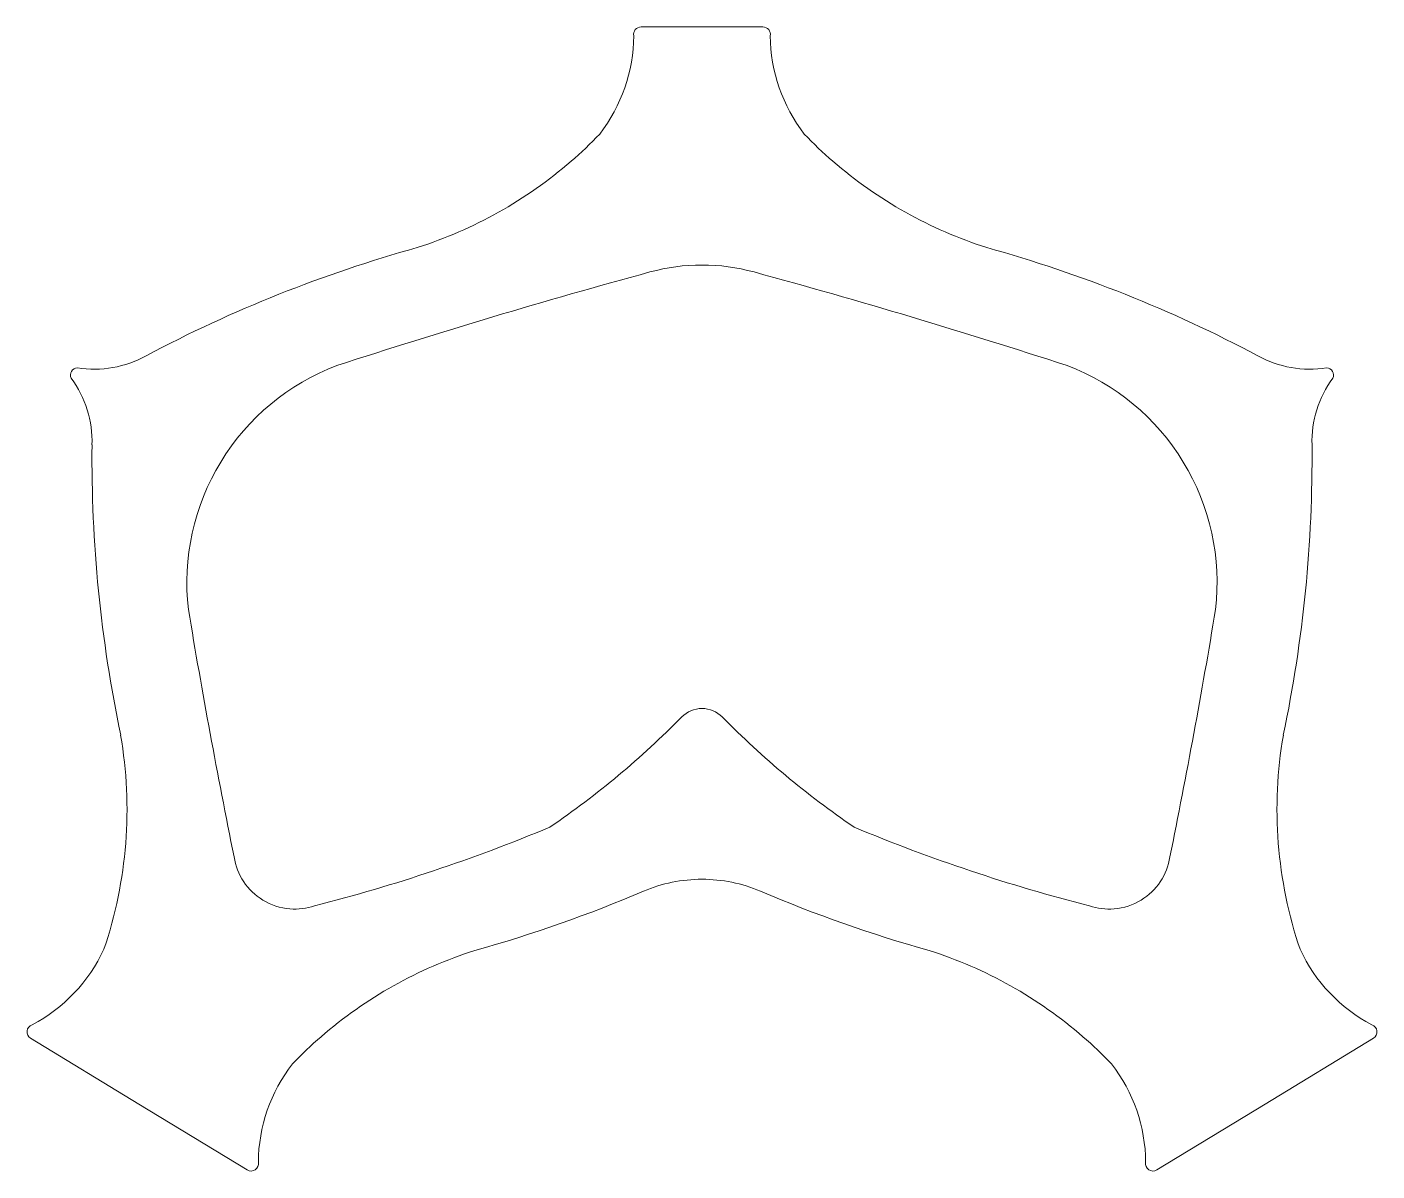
# Model space of a CAD drawing. Header units: inches. Extents: x 1255.7 to 1316, y 992.1 to 1043.2.
import ezdxf

# ---------------------------------------------------------------- set-up
doc = ezdxf.new("R2010")
doc.units = ezdxf.units.IN
doc.header["$LTSCALE"] = 0.5
doc.header["$MEASUREMENT"] = 0
doc.layers.get('0').update_dxf_attribs({"lineweight": 18})

msp = doc.modelspace()

# ---------------------------------------------------------------- linework, layer by layer
for p, q in [((1283.104, 1043.16), (1285.827, 1043.16)), ((1288.551, 1043.16), (1285.827, 1043.16)), ((1260.682, 995.052), (1255.843, 997.994)), ((1310.973, 995.052), (1315.811, 997.994)), ((1260.682, 995.052), (1265.52, 992.11)), ((1310.973, 995.052), (1306.135, 992.11))]:
    msp.add_line(p, q)
for centre, radius, start, end in [((1283.104, 1042.83), 0.33, 90, 190.63165), ((1288.551, 1042.83), 0.33, 349.36835, 90), ((1275.533, 1042.819), 7.246, 322.19444, 359.60527), ((1296.122, 1042.819), 7.246, 180.39473, 217.80556), ((1267.229, 1051.854), 19.454, 310.95325, 316.15152), ((1304.426, 1051.854), 19.454, 223.84848, 229.04675), ((1267.229, 1051.854), 19.454, 287.59445, 310.95325), ((1304.426, 1051.854), 19.454, 229.04675, 252.40555), ((1289.447, 974.81), 60.738, 105.60435, 117.91888), ((1282.208, 974.81), 60.738, 62.08112, 74.39565), ((1365.018, 733.923), 309.232, 105.28387, 107.988), ((1285.823, 1023.729), 8.8, 89.97409, 105.28387), ((1285.831, 1023.729), 8.8, 74.71613, 90.02591), ((1206.637, 733.923), 309.232, 72.012, 74.71613), ((1258.694, 1032.625), 4.748, 260.82643, 299.17478), ((1312.961, 1032.625), 4.748, 240.82522, 279.17357), ((1257.955, 1027.608), 0.33, 93.12724, 148.70066), ((1273.187, 1018.361), 10.35, 110.74117, 148.76693), ((1298.468, 1018.361), 10.35, 31.23307, 69.25883), ((1313.7, 1027.608), 0.33, 31.29934, 86.87276), ((1257.955, 1027.608), 0.33, 148.70066, 204.27408), ((1253.841, 1024.643), 4.748, 358.22653, 36.57489), ((1317.814, 1024.643), 4.748, 143.42511, 181.77347), ((1313.7, 1027.608), 0.33, 335.72592, 31.29934), ((1319.323, 1023.948), 60.738, 179.48244, 191.79696), ((1252.332, 1023.948), 60.738, 348.20304, 0.51756), ((1273.174, 1018.341), 10.35, 148.63438, 186.66015), ((1273.174, 1018.341), 10.35, 148.63438, 186.66015), ((1298.48, 1018.341), 10.35, 353.33985, 31.36562), ((1298.48, 1018.341), 10.35, 353.33985, 31.36562), ((1567.962, 1067.717), 309.232, 189.41332, 191.49542), ((1003.693, 1067.717), 309.232, 348.50458, 350.58668), ((1257.173, 1039.563), 38.87, 304.22073, 315.54838), ((1285.82, 1011.457), 1.262, 89.64441, 135.46257), ((1285.835, 1011.457), 1.262, 44.53743, 90.35559), ((1314.482, 1039.563), 38.87, 224.45162, 235.77927), ((1240.697, 1008.217), 19.454, 341.2498, 9.80686), ((1330.957, 1008.217), 19.454, 170.19314, 198.7502), ((1249.887, 1077.059), 75.49, 284.29372, 292.71122), ((1321.768, 1077.059), 75.49, 247.28878, 255.70628), ((1267.642, 1006.503), 2.74, 188.65635, 238.70066), ((1304.013, 1006.503), 2.74, 301.29934, 351.34365), ((1285.815, 998.493), 6.6, 89.89669, 113.14453), ((1285.839, 998.493), 6.6, 66.85547, 90.10331), ((1259.348, 1060.412), 60.738, 285.60435, 293.14453), ((1312.307, 1060.412), 60.738, 246.85547, 254.39565), ((1267.645, 1006.501), 2.74, 238.70066, 265.37696), ((1267.645, 1006.501), 2.74, 265.37696, 288.74497), ((1304.01, 1006.501), 2.74, 251.25503, 274.62304), ((1304.01, 1006.501), 2.74, 274.62304, 301.29934), ((1252.54, 1005.002), 7.246, 297.79605, 335.20688), ((1319.114, 1005.002), 7.246, 204.79312, 242.20395), ((1281.567, 983.368), 19.454, 107.59445, 130.95325), ((1290.088, 983.368), 19.454, 49.04675, 72.40555), ((1256.015, 998.276), 0.33, 106.76967, 238.70066), ((1315.64, 998.276), 0.33, 301.29934, 73.23033), ((1281.567, 983.368), 19.454, 130.95325, 136.15152), ((1290.088, 983.368), 19.454, 43.84848, 49.04675), ((1273.262, 992.403), 7.246, 142.19444, 179.60527), ((1298.393, 992.403), 7.246, 0.39473, 37.80556), ((1265.692, 992.392), 0.33, 238.70066, 10.63165), ((1305.963, 992.392), 0.33, 169.36835, 301.29934)]:
    msp.add_arc(centre, radius, start, end)

doc.saveas('drawing.dxf')
